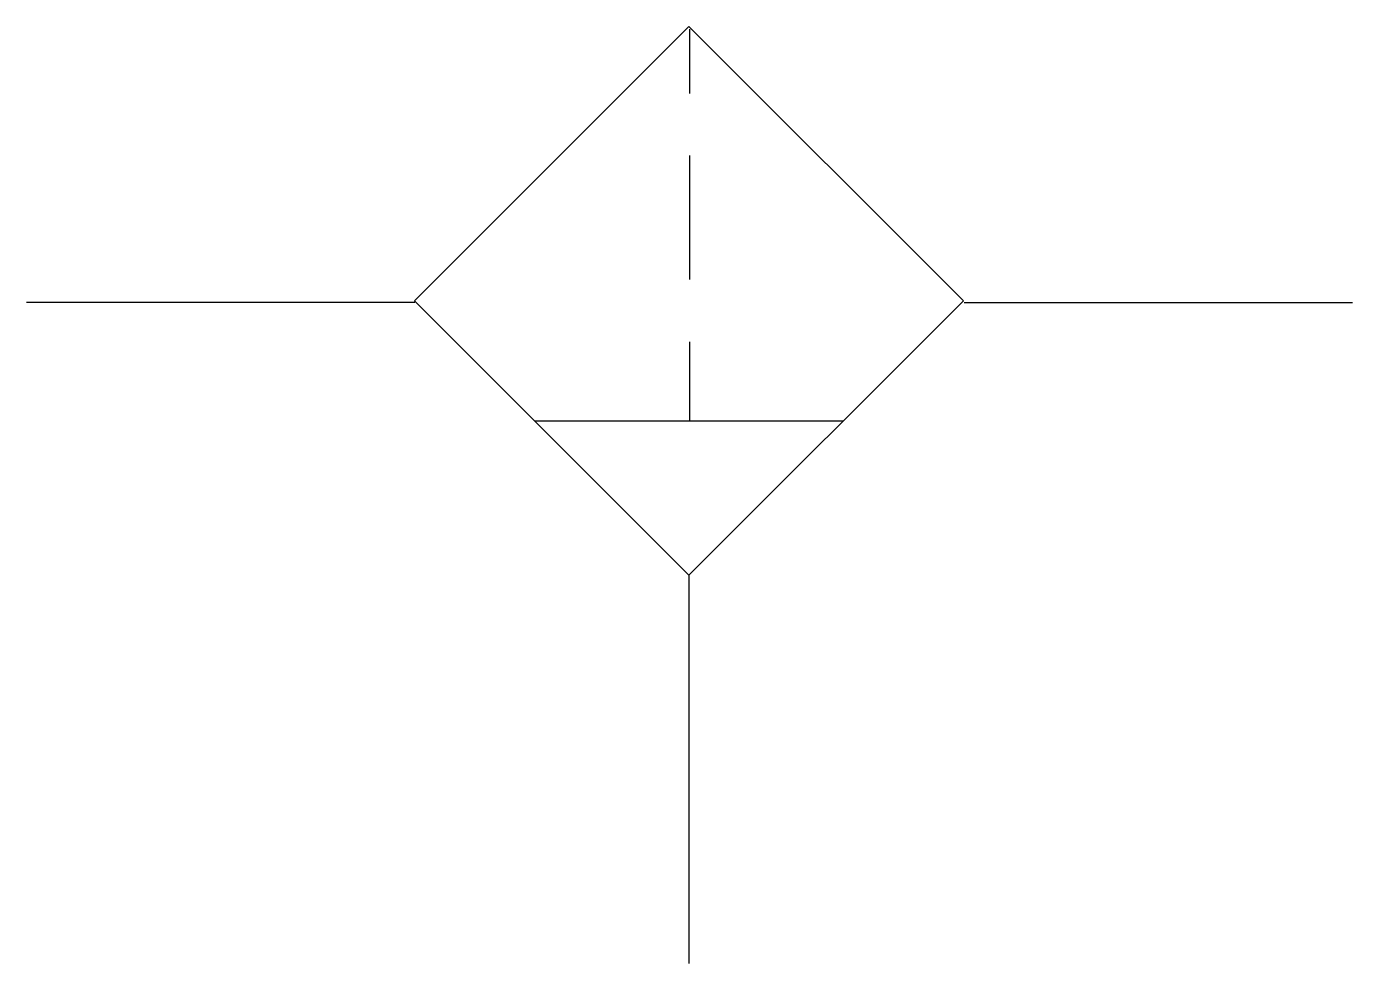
# Model space of a CAD drawing. Extents: x 84.8 to 119, y 2.9 to 27.1.
import ezdxf

# ---------------------------------------------------------------- set-up
doc = ezdxf.new("R2010")
doc.units = 0
doc.header["$LTSCALE"] = 5
doc.header["$MEASUREMENT"] = 0
doc.layers.add('11', color=1, linetype='CONTINUOUS')
doc.layers.add('12', color=2, linetype='CONTINUOUS')

msp = doc.modelspace()

# ---------------------------------------------------------------- linework, layer by layer
at = {"layer": '11'}
for p, q in [((94.801, 19.98), (101.872, 27.051)), ((101.872, 27.051), (108.943, 19.98)), ((94.811, 19.939), (84.811, 19.939)), ((101.872, 12.909), (94.801, 19.98)), ((108.943, 19.98), (101.872, 12.909)), ((108.965, 19.939), (118.965, 19.939)), ((105.848, 16.885), (97.896, 16.885)), ((101.875, 12.906), (101.875, 2.906))]:
    msp.add_line(p, q, dxfattribs=at)
at = {"layer": '12'}
for p, q in [((101.887, 26.986), (101.887, 25.321)), ((101.887, 23.729), (101.887, 20.529)), ((101.887, 18.929), (101.887, 16.885))]:
    msp.add_line(p, q, dxfattribs=at)

doc.saveas('drawing.dxf')
